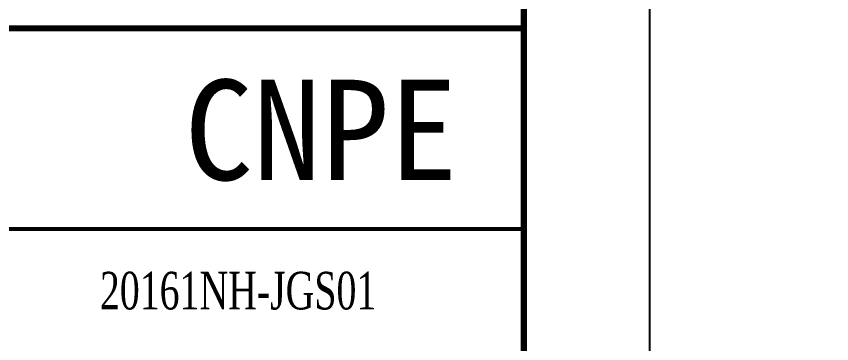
# Model space of a CAD drawing. Header units: inches. Extents: x 6 to 109360, y -14990 to 740552.
# Drawn here: x 44461 to 47711, y 341367 to 342672 of the extents above; entities that cross this region are included whole.
import ezdxf

# ---------------------------------------------------------------- set-up
doc = ezdxf.new("R2010")
doc.units = ezdxf.units.IN
doc.header["$MEASUREMENT"] = 0
doc.layers.add('1', color=7, linetype='Continuous')
doc.layers.add('PUB_TEXT', color=7, linetype='Continuous')
doc.styles.get("Standard").update_dxf_attribs({"font": 'txt', "bigfont": 'gbcbig.shx'})
doc.styles.add('宋体', font='', dxfattribs={"width": 0.7})
doc.styles.get('宋体').set_extended_font_data('SimSun')
doc.dimstyles.new('Standard-yuanban', dxfattribs={"dimtxt": 800, "dimasz": 0.18, "dimexe": 0.18, "dimexo": 0.0625, "dimgap": 0.09, "dimtad": 0, "dimtih": 1, "dimtoh": 1, "dimdec": 4, "dimlfac": 0.02, "dimzin": 0, "dimdsep": 46, "dimtxsty": 'Standard', "dimcen": 0.09, "dimadec": 0, "dimazin": 0, "dimtfac": 1, "dimtdec": 4, "dimtofl": 0, "dimtmove": 0, "dimatfit": 3, "dimfxl": 1, "dimtolj": 1, "dimtzin": 0, "dimarcsym": 0})

# ---------------------------------------------------------------- blocks, each defined once
blk = doc.blocks.new('图签')
at = {"layer": '1', "color": 7, "const_width": 0.5}
for points in [[(-180, 0), (0, 0), (0, 131.762), (-180, 131.762)], [(-180, 58), (0, 58), (0, 0), (-180, 0)]]:
    blk.add_lwpolyline(points, close=True, dxfattribs=at)
at = {"layer": '1', "color": 7, "const_width": 0.3}
blk.add_lwpolyline([(-180, 42), (0, 42)], dxfattribs=at)
at = {"linetype": 'Continuous', "insert": (-22.782, 37.062), "char_height": 3, "attachment_point": 5, "style": '宋体'}
blk.add_mtext_dynamic_manual_height_columns('{\\fTimes New Roman|b0|i0|c0|p18;20161NH-JGS01}', width=17.30878, gutter_width=1, heights=[-3.067], dxfattribs=at)
at = {"layer": 'PUB_TEXT', "color": 7, "style": '宋体'}
blk.add_text('CNPE', height=8, dxfattribs=at).set_placement((-27.046, 45.903))
blk = doc.blocks.new('*U117')
blk.add_blockref('图签', (0, 0))
blk = doc.blocks.new('*D67')
at = {"color": 0, "lineweight": -2, "transparency": 16777216}
for p, q in [((46984.5, 398670.2), (59741.2, 398670.2)), ((59741, 398670), (59741, 369345.2)), ((59741, 339220.3), (59741, 368545.1)), ((46984.5, 339220.2), (59741.2, 339220.2))]:
    blk.add_line(p, q, dxfattribs=at)
at = {"color": 0, "transparency": 16777216}
for points in [[(59740.9, 398670), (59741, 398670), (59741, 398670.2)], [(59740.9, 339220.3), (59741, 339220.3), (59741, 339220.2)]]:
    blk.add_solid(points, dxfattribs=at)
at = {"layer": 'Defpoints', "color": 0, "transparency": 16777216}
for p in [(46984.4, 398670.2), (59741, 398670.2), (46984.4, 339220.2)]:
    blk.add_point(p, dxfattribs=at)
at = {"color": 0, "transparency": 16777216, "insert": (59741, 368945.2), "char_height": 800, "attachment_point": 5}
blk.add_mtext('\\A1;1189.0000', dxfattribs=at)

msp = doc.modelspace()

# ---------------------------------------------------------------- linework, layer by layer
at = {"color": 4, "flags": 128}
msp.add_lwpolyline([(46984.44132, 398670.15573), (46984.44132, 339220.15573)], dxfattribs=at)
at = {"const_width": 25}
msp.add_lwpolyline([(46484.44132, 397420.15573), (46484.44132, 339724.15573), (5434.44132, 339724.15573), (5434.44132, 397420.15573)], close=True, dxfattribs=at)

# ---------------------------------------------------------------- block references
at = {"xscale": 50, "yscale": 50, "zscale": 50}
msp.add_blockref('*U117', (46484.44132, 339724.15573), dxfattribs=at)

# ---------------------------------------------------------------- dimensions: what is measured, and where the dimension line sits
dim = msp.add_linear_dim(base=(59740.97563, 398670.15573), p1=(46984.44132, 339220.15573), p2=(46984.44132, 398670.15573), angle=90, dimstyle='Standard-yuanban')
dim.commit()
dim.dimension.update_dxf_attribs({"geometry": '*D67', "text_midpoint": (59740.97563, 368945.15573)})

doc.saveas('drawing.dxf')
